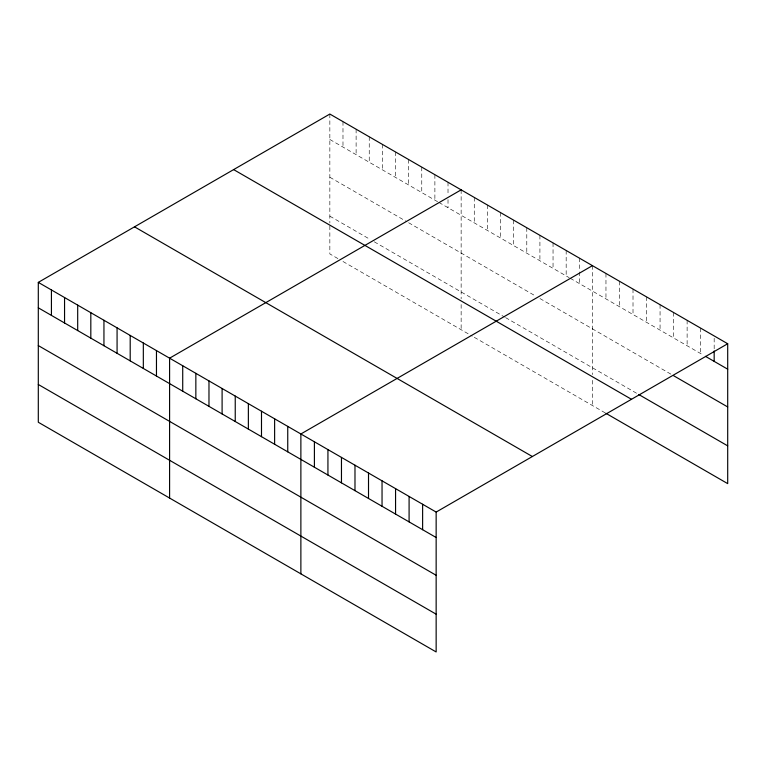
<?xml version="1.0" encoding="UTF-8"?>
<svg xmlns="http://www.w3.org/2000/svg" width="766" height="766" viewBox="0 0 766 766"><rect width="100%" height="100%" fill="white"/><g stroke="black" fill="none" stroke-linecap="round" stroke-linejoin="round"><path stroke-width="0.57" stroke-dasharray="3.83 2.87" d="M329.849 114.048L329.849 223.03M329.849 139.489L437.913 201.879M438.928 202.454L569.205 277.675M570.21 278.259L703.542 355.233M329.849 177.252L406.612 221.566M408.623 222.734L534.869 295.619M539.915 298.529L671.658 374.593M329.849 216.165L369.241 238.906M374.287 241.817L504.574 317.038M505.579 317.612L637.848 393.983M337.93 258.592L329.849 253.929L329.849 224.17M342.986 261.503L472.249 336.14M474.269 337.308L605.963 413.334M714.171 338.246L714.171 349.813M700.651 328.126L700.651 353.566M687.121 320.312L687.121 345.753M673.592 312.509L673.592 337.94M660.062 304.696L660.062 330.136M646.542 296.892L646.542 322.323M633.013 289.079L633.013 314.51M619.483 281.266L619.483 306.706M605.963 273.462L605.963 298.893M592.434 265.649L592.434 374.631M592.434 380.348L592.434 405.53M579.307 258.065L579.307 270.791M579.307 271.94L579.307 283.506M566.17 250.492L566.17 275.923M553.042 242.908L553.042 268.349M539.915 235.334L539.915 260.766M526.788 227.751L526.788 253.182M513.66 220.168L513.66 245.608M500.533 212.594L500.533 238.025M487.396 205.01L487.396 230.442M474.269 197.427L474.269 222.868M461.142 189.853L461.142 298.826M461.142 304.552L461.142 329.725M448.014 182.27L448.014 194.985M448.014 199.61L448.014 207.71M434.887 174.686L434.887 200.127M421.76 167.112L421.76 192.544M408.623 159.529L408.623 184.97M395.495 151.955L395.495 177.386M382.368 144.372L382.368 169.803M369.241 136.788L369.241 162.229M356.113 129.215L356.113 154.646M342.986 121.631L342.986 147.062"/><path stroke-width="1.15" d="M38.3 282.376L436.151 512.071L436.151 651.952L38.3 422.257L38.3 282.376L329.849 114.048L727.7 343.743L727.7 483.624L605.963 413.334M461.142 189.853L169.592 358.182L169.592 498.053M592.434 265.649L300.875 433.977L300.875 573.849M436.151 512.071L727.7 343.743M705.476 356.353L727.7 369.183M673.592 375.704L727.7 406.947M638.806 394.538L727.7 445.86M233.64 169.602L631.49 399.297M134.51 226.832L532.36 456.526M38.3 307.817L436.151 537.512M38.3 345.581L436.151 575.276M38.3 384.484L436.151 614.179M714.171 350.962L714.171 361.37M422.621 504.267L422.621 529.699M409.092 496.454L409.092 521.885M395.562 488.641L395.562 514.082M382.043 480.837L382.043 506.269M368.513 473.024L368.513 498.465M354.984 465.211L354.984 490.652M341.464 457.407L341.464 482.839M327.934 449.594L327.934 475.035M314.405 441.791L314.405 467.222M287.748 426.394L287.748 451.835M274.621 418.82L274.621 444.251M261.493 411.237L261.493 436.668M248.366 403.653L248.366 429.094M235.239 396.079L235.239 421.511M222.102 388.496L222.102 413.937M208.974 380.913L208.974 406.353M195.847 373.339L195.847 398.77M182.72 365.755L182.72 391.196M156.465 350.598L156.465 376.029M143.328 343.015L143.328 368.456M130.201 335.441L130.201 360.872M117.074 327.858L117.074 353.289M103.946 320.274L103.946 345.715M90.819 312.7L90.819 338.132M77.692 305.117L77.692 330.558M64.555 297.534L64.555 322.974M51.427 289.96L51.427 315.391"/></g></svg>
